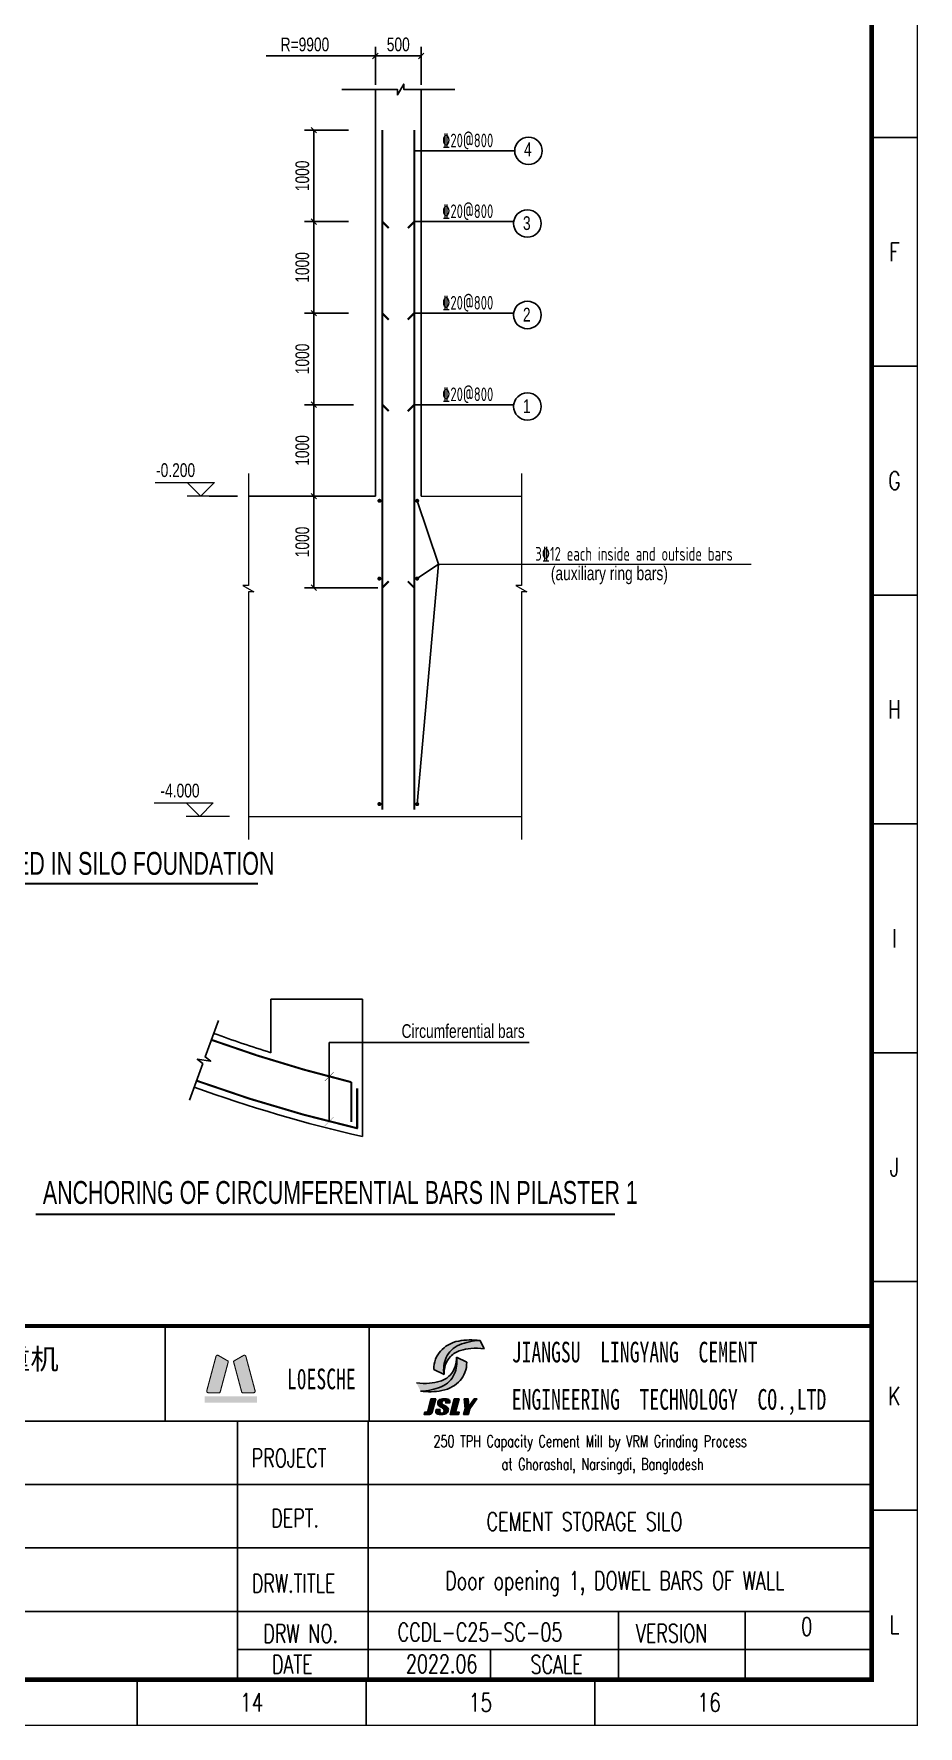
# Model space of a CAD drawing. Extents: x -84745 to 85, y -317996 to 13282.
# Drawn here: x -19243 to 85, y -256552 to -219570 of the extents above; entities that cross this region are included whole.
import ezdxf
from ezdxf.enums import TextEntityAlignment as Align

# ---------------------------------------------------------------- set-up
doc = ezdxf.new("R2010")
doc.units = 0
doc.header["$LTSCALE"] = 2000
doc.header["$MEASUREMENT"] = 0
doc.layers.get('0').update_dxf_attribs({"linetype": 'CONTINUOUS'})
doc.layers.get('DEFPOINTS').update_dxf_attribs({"linetype": 'CONTINUOUS'})
for name, color, linetype in [('1', 3, 'CONTINUOUS'), ('22', 7, 'CONTINUOUS'), ('4', 2, 'CONTINUOUS'), ('5', 7, 'CONTINUOUS'), ('6', 1, 'CONTINUOUS'), ('DIM', 7, 'CONTINUOUS'), ('P_OUTER_FRAME', 131, 'CONTINUOUS'), ('S_01', 3, 'CONTINUOUS'), ('S_04', 2, 'CONTINUOUS'), ('S_06', 1, 'CONTINUOUS'), ('TK', 1, 'CONTINUOUS'), ('图层3', 1, 'CONTINUOUS')]:
    doc.layers.add(name, color=color, linetype=linetype)
for name, color, linetype, lineweight in [('Rahm7', 7, 'CONTINUOUS', 50), ('S_01_OUTL', 3, 'CONTINUOUS', 0), ('S_04_TEXT', 2, 'CONTINUOUS', 0), ('S_05_DIM', 7, 'CONTINUOUS', 0)]:
    doc.layers.add(name, color=color, linetype=linetype, lineweight=lineweight)
doc.styles.add('FS', font='kstxt.shx', dxfattribs={"width": 0.75, "bigfont": 'kshz.shx'})
doc.styles.add('HZ', font='kstxt.shx', dxfattribs={"width": 0.75, "bigfont": 'kshz.shx'})
doc.styles.add('HZFS', font='SIMPLEX', dxfattribs={"width": 0.7, "bigfont": 'HZFS'})
doc.styles.add('HZTXT', font='romans.shx', dxfattribs={"width": 0.7, "bigfont": 'hztxt.shx'})
doc.styles.add('KS', font='kstxt.shx', dxfattribs={"width": 0.75, "bigfont": 'kshz.shx'})
doc.styles.add('TK-HZ', font='txt.shx', dxfattribs={"width": 0.8, "bigfont": 'hztxt.shx'})
doc.styles.add('样3', font='tssdeng.shx', dxfattribs={"width": 0.7, "height": 300, "bigfont": 'tssdchn.shx'})
doc.dimstyles.new('KSDIM1', dxfattribs={"dimtxt": 300, "dimasz": 120, "dimexe": 200, "dimexo": 100, "dimgap": 100, "dimtad": 1, "dimdec": 0, "dimzin": 14, "dimdsep": 46, "dimtxsty": 'KS', "dimblk1": 'OBLIQUE', "dimblk2": 'OBLIQUE', "dimsah": 1, "dimcen": -900, "dimclrd": 7, "dimclre": 7, "dimclrt": 2, "dimazin": 3, "dimtfac": 1, "dimtdec": 0, "dimtix": 1, "dimtmove": 2, "dimatfit": 2, "dimfxl": 1, "dimtolj": 1, "dimtzin": 14, "dimlwd": -3, "dimarcsym": 0})

# ---------------------------------------------------------------- blocks, each defined once
blk = doc.blocks.new('_OBLIQUE')
at = {"color": 1}
blk.add_line((-0.5, -0.5), (0.5, 0.5), dxfattribs=at)
blk = doc.blocks.new('*D70')
at = {"layer": '5', "color": 7, "lineweight": -2, "ltscale": 20, "transparency": 16777216}
for p, q in [((-11778.15289685658, -220686.1043587784), (-11778.15289685658, -219852.4009469867)), ((-10778.15289685658, -220686.1043587784), (-10778.15289685658, -219852.4009469867))]:
    blk.add_line(p, q, dxfattribs=at)
at = {"layer": '5', "color": 7, "lineweight": -3, "ltscale": 20, "transparency": 16777216}
blk.add_line((-11778.15289685658, -220052.4009469867), (-10778.15289685658, -220052.4009469867), dxfattribs=at)
at = {"layer": 'DEFPOINTS', "color": 0, "transparency": 16777216}
for p in [(-10778.15289685658, -220052.4009469867), (-11778.15289685658, -220786.1043587784), (-10778.15289685658, -220786.1043587784)]:
    blk.add_point(p, dxfattribs=at)
at = {"layer": '5', "color": 7, "linetype": 'ByBlock', "lineweight": -3, "transparency": 16777216, "xscale": 120, "yscale": 120, "zscale": 120, "rotation": 180}
blk.add_blockref('_OBLIQUE', (-11778.15289685658, -220052.4009469867), dxfattribs=at)
at = {"layer": '5', "color": 7, "linetype": 'ByBlock', "lineweight": -3, "transparency": 16777216, "xscale": 120, "yscale": 120, "zscale": 120}
blk.add_blockref('_OBLIQUE', (-10778.15289685658, -220052.4009469867), dxfattribs=at)
at = {"layer": '5', "color": 2, "transparency": 16777216, "insert": (-11278.15289685658, -219802.4009469867), "char_height": 300, "attachment_point": 5, "style": 'KS'}
blk.add_mtext('\\A1;500', dxfattribs=at)
blk = doc.blocks.new('TICK')
at = {"color": 1, "const_width": 0.7}
blk.add_lwpolyline([(3.395725330058553, 3.351910363604446), (-3.270214669941538, -3.314083636395566)], dxfattribs=at)
blk = doc.blocks.new('*D71')
at = {"layer": 'DEFPOINTS', "color": 0, "transparency": 16777216}
for p in [(-13124.82742531799, -229674.2072880546), (-12269.14737684854, -229674.2072880546), (-11628.15289685716, -231674.2072880547)]:
    blk.add_point(p, dxfattribs=at)
at = {"layer": 'S_05_DIM', "color": 7, "lineweight": -2, "transparency": 16777216}
for p, q in [((-12369.14737684854, -229674.2072880546), (-13324.82742531799, -229674.2072880546)), ((-11728.15289685716, -231674.2072880547), (-13324.82742531799, -231674.2072880547))]:
    blk.add_line(p, q, dxfattribs=at)
at = {"layer": 'S_05_DIM', "color": 7, "lineweight": -3, "transparency": 16777216}
blk.add_line((-13124.82742531799, -231674.2072880547), (-13124.82742531799, -229674.2072880546), dxfattribs=at)
at = {"layer": 'S_05_DIM', "color": 7, "linetype": 'ByBlock', "lineweight": -3, "transparency": 16777216, "xscale": 120, "yscale": 120, "zscale": 120}
for p, rotation in [((-13124.82742531799, -229674.2072880546), 90), ((-13124.82742531799, -231674.2072880547), 270)]:
    blk.add_blockref('_OBLIQUE', p, dxfattribs=dict(at, rotation=rotation))
at = {"layer": 'S_05_DIM', "color": 2, "transparency": 16777216, "insert": (-13374.82742531799, -230674.2072880546), "char_height": 300, "attachment_point": 5, "rotation": 90, "style": 'KS'}
blk.add_mtext('\\A1;1000', dxfattribs=at)
blk = doc.blocks.new('*D72')
at = {"layer": 'DEFPOINTS', "color": 0, "transparency": 16777216}
for p in [(-13124.82742531799, -227674.2072880546), (-12154.80512096003, -227674.2072880546), (-12269.14737684854, -229674.2072880546)]:
    blk.add_point(p, dxfattribs=at)
at = {"layer": 'S_05_DIM', "color": 7, "lineweight": -2, "transparency": 16777216}
for p, q in [((-12254.80512096003, -227674.2072880546), (-13324.82742531799, -227674.2072880546)), ((-12369.14737684854, -229674.2072880546), (-13324.82742531799, -229674.2072880546))]:
    blk.add_line(p, q, dxfattribs=at)
at = {"layer": 'S_05_DIM', "color": 7, "lineweight": -3, "transparency": 16777216}
blk.add_line((-13124.82742531799, -229674.2072880546), (-13124.82742531799, -227674.2072880546), dxfattribs=at)
at = {"layer": 'S_05_DIM', "color": 7, "linetype": 'ByBlock', "lineweight": -3, "transparency": 16777216, "xscale": 120, "yscale": 120, "zscale": 120}
for p, rotation in [((-13124.82742531799, -227674.2072880546), 90), ((-13124.82742531799, -229674.2072880546), 270)]:
    blk.add_blockref('_OBLIQUE', p, dxfattribs=dict(at, rotation=rotation))
at = {"layer": 'S_05_DIM', "color": 2, "transparency": 16777216, "insert": (-13374.82742531799, -228674.2072880546), "char_height": 300, "attachment_point": 5, "rotation": 90, "style": 'KS'}
blk.add_mtext('\\A1;1000', dxfattribs=at)
blk = doc.blocks.new('*D73')
at = {"layer": 'DEFPOINTS', "color": 0, "transparency": 16777216}
for p in [(-13124.82742531799, -225674.2072880546), (-12269.14737684854, -225674.2072880546), (-12154.80512096003, -227674.2072880546)]:
    blk.add_point(p, dxfattribs=at)
at = {"layer": 'S_05_DIM', "color": 7, "lineweight": -2, "transparency": 16777216}
for p, q in [((-12369.14737684854, -225674.2072880546), (-13324.82742531799, -225674.2072880546)), ((-12254.80512096003, -227674.2072880546), (-13324.82742531799, -227674.2072880546))]:
    blk.add_line(p, q, dxfattribs=at)
at = {"layer": 'S_05_DIM', "color": 7, "lineweight": -3, "transparency": 16777216}
blk.add_line((-13124.82742531799, -227674.2072880546), (-13124.82742531799, -225674.2072880546), dxfattribs=at)
at = {"layer": 'S_05_DIM', "color": 7, "linetype": 'ByBlock', "lineweight": -3, "transparency": 16777216, "xscale": 120, "yscale": 120, "zscale": 120}
for p, rotation in [((-13124.82742531799, -225674.2072880546), 90), ((-13124.82742531799, -227674.2072880546), 270)]:
    blk.add_blockref('_OBLIQUE', p, dxfattribs=dict(at, rotation=rotation))
at = {"layer": 'S_05_DIM', "color": 2, "transparency": 16777216, "insert": (-13374.82742531799, -226674.2072880546), "char_height": 300, "attachment_point": 5, "rotation": 90, "style": 'KS'}
blk.add_mtext('\\A1;1000', dxfattribs=at)
blk = doc.blocks.new('*D74')
at = {"layer": 'DEFPOINTS', "color": 0, "transparency": 16777216}
for p in [(-13124.82742531799, -223674.2072880546), (-12269.14737684854, -223674.2072880546), (-12269.14737684854, -225674.2072880546)]:
    blk.add_point(p, dxfattribs=at)
at = {"layer": 'S_05_DIM', "color": 7, "lineweight": -2, "transparency": 16777216}
for p, q in [((-12369.14737684854, -223674.2072880546), (-13324.82742531799, -223674.2072880546)), ((-12369.14737684854, -225674.2072880546), (-13324.82742531799, -225674.2072880546))]:
    blk.add_line(p, q, dxfattribs=at)
at = {"layer": 'S_05_DIM', "color": 7, "lineweight": -3, "transparency": 16777216}
blk.add_line((-13124.82742531799, -225674.2072880546), (-13124.82742531799, -223674.2072880546), dxfattribs=at)
at = {"layer": 'S_05_DIM', "color": 7, "linetype": 'ByBlock', "lineweight": -3, "transparency": 16777216, "xscale": 120, "yscale": 120, "zscale": 120}
for p, rotation in [((-13124.82742531799, -223674.2072880546), 90), ((-13124.82742531799, -225674.2072880546), 270)]:
    blk.add_blockref('_OBLIQUE', p, dxfattribs=dict(at, rotation=rotation))
at = {"layer": 'S_05_DIM', "color": 2, "transparency": 16777216, "insert": (-13374.82742531799, -224674.2072880546), "char_height": 300, "attachment_point": 5, "rotation": 90, "style": 'KS'}
blk.add_mtext('\\A1;1000', dxfattribs=at)
blk = doc.blocks.new('*D75')
at = {"layer": 'DEFPOINTS', "color": 0, "transparency": 16777216}
for p in [(-13124.82742531799, -221674.2072880546), (-12269.14737684854, -221674.2072880546), (-12269.14737684854, -223674.2072880546)]:
    blk.add_point(p, dxfattribs=at)
at = {"layer": 'S_05_DIM', "color": 7, "lineweight": -2, "transparency": 16777216}
for p, q in [((-12369.14737684854, -221674.2072880546), (-13324.82742531799, -221674.2072880546)), ((-12369.14737684854, -223674.2072880546), (-13324.82742531799, -223674.2072880546))]:
    blk.add_line(p, q, dxfattribs=at)
at = {"layer": 'S_05_DIM', "color": 7, "lineweight": -3, "transparency": 16777216}
blk.add_line((-13124.82742531799, -223674.2072880546), (-13124.82742531799, -221674.2072880546), dxfattribs=at)
at = {"layer": 'S_05_DIM', "color": 7, "linetype": 'ByBlock', "lineweight": -3, "transparency": 16777216, "xscale": 120, "yscale": 120, "zscale": 120}
for p, rotation in [((-13124.82742531799, -221674.2072880546), 90), ((-13124.82742531799, -223674.2072880546), 270)]:
    blk.add_blockref('_OBLIQUE', p, dxfattribs=dict(at, rotation=rotation))
at = {"layer": 'S_05_DIM', "color": 2, "transparency": 16777216, "insert": (-13374.82742531799, -222674.2072880546), "char_height": 300, "attachment_point": 5, "rotation": 90, "style": 'KS'}
blk.add_mtext('\\A1;1000', dxfattribs=at)
blk = doc.blocks.new('A1-1')
at = {"layer": 'TK', "color": 7}
for p, q in [((83100, 34700), (84100, 34700)), ((83100, 29700), (84100, 29700)), ((83100, 24700), (84100, 24700)), ((83100, 19700), (84100, 19700)), ((83100, 14700), (84100, 14700)), ((83100, 9700), (84100, 9700)), ((83100, 4700), (84100, 4700)), ((67050, 999.9999999999997), (67050, -3.410605131648481e-13)), ((72050, 999.9999999999997), (72050, -3.410605131648481e-13)), ((77050, 999.9999999999997), (77050, -3.410605131648481e-13))]:
    blk.add_line(p, q, dxfattribs=at)
for points, const_width in [([(0, 0), (84100, 0), (84100, 59400), (3.637978807091713e-12, 59400)], 35), ([(2500, 999.9999999999997), (83100, 999.9999999999997), (83100, 58400), (2500.000000000004, 58400)], 100)]:
    blk.add_lwpolyline(points, close=True, dxfattribs=dict(at, const_width=const_width))
at = {"layer": 'TK', "color": 7, "style": 'TK-HZ', "width": 0.75}
for s, p in [('F', (83600, 32200)), ('G', (83600, 27200)), ('H', (83600, 22200)), ('I', (83600, 17200)), ('J', (83600, 12200)), ('K', (83600, 7200)), ('L', (83600, 2199.999999999999)), ('14', (69550, 499.9999999999997)), ('15', (74550, 499.9999999999997)), ('16', (79550, 499.9999999999997))]:
    blk.add_text(s, height=400, dxfattribs=at).set_placement(p, align=Align.MIDDLE_CENTER)

msp = doc.modelspace()

# ---------------------------------------------------------------- hatches: boundary and pattern name
at = {"layer": '图层3'}
h = msp.add_hatch(color=7, dxfattribs=at)
edge = h.paths.add_edge_path()
edge.add_line((-10791.02175340544, -249232.4175568415), (-10878.83871339749, -249052.3661064043))
edge.add_arc((-10716.42166166495, -247722.1959124101), 1340.049269097654, 263.0385042875431, 275.3276682807748)
edge.add_arc((-10684.95173051323, -247925.7823153926), 1134.48844079418, 274.699860560967, 286.4928497704926)
edge.add_arc((-10509.28202683593, -248528.8562507672), 506.3635752953236, 286.8060868385742, 315.8070490430583)
edge.add_arc((-10490.74935649823, -248546.2911480782), 480.9224354129935, 315.757257035628, 342.2978830709081)
edge.add_arc((-10564.80898044373, -248516.863216166), 560.4505931885532, 341.7340311697585, 363.1418296780906)
edge.add_arc((-10632.41323500241, -248595.4446980251), 636.6644532519944, -7.974530591755581, 9.885145890416482, ccw=False)
edge.add_arc((-10690.92201709117, -248582.8456122843), 696.3690036495203, 336.3877895710336, 351.66672240315603, ccw=False)
edge.add_arc((-10567.50276864062, -248608.9556932864), 573.3922740670555, 314.54036327206575, 333.83780076853, ccw=False)
edge.add_arc((-10584.18000170331, -248586.1935193805), 601.3275991421784, 293.6839249742869, 314.15171916344144, ccw=False)
edge.add_arc((-10788.49234331887, -248075.0660025669), 1151.619967609617, 281.526994822637, 292.77784497441183, ccw=False)
edge.add_arc((-10831.34786921854, -247959.3709971053), 1273.6851019351, 271.814343623176, 282.37596303357094, ccw=False)
edge = h.paths.add_edge_path()
edge.add_arc((-9451.00462927784, -249395.9954546434), 1273.6851019351, 91.81434362317593, 102.3759630335708)
edge.add_arc((-9493.860155434564, -249280.3004491744), 1151.619967609617, 101.5269948226374, 112.7778449744123)
edge.add_arc((-9698.172496770725, -248769.1729323608), 601.3275991421784, 113.6839249742899, 134.1517191634443)
edge.add_arc((-9714.84972983341, -248746.4107584325), 573.3922740670555, 134.5403632720659, 153.8378007685302)
edge.add_arc((-9591.430481148169, -248772.520839457), 696.3690036495203, 156.3877895710326, 171.6667224031552)
edge.add_arc((-9649.939263236925, -248759.9217537162), 636.6644532519944, 172.0254694082441, 189.8851458904161)
edge.add_arc((-9717.543518052653, -248838.5032355753), 560.4505931885532, 161.7340311697592, 183.1418296780914, ccw=False)
edge.add_arc((-9791.603141998157, -248809.0753036631), 480.9224354129935, 135.7572570356263, 162.2978830709065, ccw=False)
edge.add_arc((-9773.070471638099, -248826.5102009667), 506.3635752953236, 106.8060868385713, 135.8070490430552, ccw=False)
edge.add_arc((-9597.400767983154, -249429.5841363562), 1134.48844079418, 94.6998605609665, 106.49284977049231, ccw=False)
edge.add_arc((-9565.930836809084, -249633.1705393312), 1340.049269097654, 83.03850428754299, 95.32766828077507, ccw=False)
edge.add_line((-9403.513785311237, -248303.0003453387), (-9491.330745303288, -248122.9488949015))
h = msp.add_hatch(color=256, dxfattribs=at)
edge = h.paths.add_edge_path()
edge.add_arc((-9451.00462927784, -249395.9954546434), 1273.6851019351, 91.81434362317593, 102.3759630335708)
edge.add_arc((-9493.860155434564, -249280.3004491744), 1151.619967609617, 101.5269948226374, 112.7778449744123)
edge.add_arc((-9698.172496770725, -248769.1729323608), 601.3275991421784, 113.6839249742899, 134.1517191634443)
edge.add_arc((-9714.84972983341, -248746.4107584325), 573.3922740670555, 134.5403632720659, 153.8378007685302)
edge.add_arc((-9591.430481148169, -248772.520839457), 696.3690036495203, 156.3877895710326, 171.6667224031552)
edge.add_arc((-9649.939263236925, -248759.9217537162), 636.6644532519944, 172.0254694082441, 189.8851458904161)
edge.add_line((-10277.15171079452, -248869.220297244), (-10499.62134279612, -248760.7146077573))
edge.add_arc((-9917.373789684132, -248739.8043123526), 582.6229087851967, 159.0041339266842, 182.0567832290454, ccw=False)
edge.add_arc((-9917.708365523473, -248739.6017030073), 582.2379555405406, 138.5933245921804, 159.0109513617211, ccw=False)
edge.add_arc((-9823.412287445024, -248844.0473790658), 722.2201129398403, 120.6815332711291, 137.3262396746703, ccw=False)
edge.add_arc((-9825.876682249114, -248846.7161562336), 723.2661877119994, 100.49023848739972, 120.4057576188562, ccw=False)
edge.add_arc((-9738.55107084404, -249161.3913959754), 1048.970370782993, 89.35716738098313, 102.05115767322769, ccw=False)
edge.add_arc((-9697.722510737583, -250113.2106509549), 2000.93463624019, 84.07954305337381, 90.83214336630772, ccw=False)
edge = h.paths.add_edge_path()
edge.add_arc((-10831.34786921854, -247959.3709971053), 1273.6851019351, 271.8143436231759, 282.3759630335708)
edge.add_arc((-10788.49234331887, -248075.0660025669), 1151.619967609617, 281.5269948226374, 292.7778449744123)
edge.add_arc((-10584.18000170331, -248586.1935193805), 601.3275991421784, 293.6839249742898, 314.1517191634444)
edge.add_arc((-10567.50276864062, -248608.9556932864), 573.3922740670555, 314.5403632720659, 333.8378007685302)
edge.add_arc((-10690.92201709117, -248582.8456122843), 696.3690036495203, 336.3877895710326, 351.6667224031551)
edge.add_arc((-10632.41323500241, -248595.4446980251), 636.6644532519944, 352.0254694082441, 369.8851458904161)
edge.add_line((-10005.20078742246, -248486.1461544973), (-9782.73115542087, -248594.651843984))
edge.add_arc((-10364.97870881598, -248615.5621393887), 582.6229087851967, -20.99586607331588, 2.0567832290453794, ccw=False)
edge.add_arc((-10364.64413269351, -248615.7647487415), 582.2379555405406, 318.5933245921802, 339.01095136172114, ccw=False)
edge.add_arc((-10458.94021077569, -248511.3190726606), 722.2201129398403, 300.681533271129, 317.32623967467026, ccw=False)
edge.add_arc((-10456.47581624727, -248508.6502955077), 723.2661877119994, 280.49023848739955, 300.40575761885606, ccw=False)
edge.add_arc((-10543.80142765607, -248193.9750557659), 1048.970370782993, 269.35716738098307, 282.05115767322775, ccw=False)
edge.add_arc((-10584.62998750548, -247242.1558007864), 2000.93463624019, 264.07954305337375, 270.8321433663076, ccw=False)
h = msp.add_hatch(color=7, dxfattribs=at)
edge = h.paths.add_edge_path()
edge.add_line((-10562.68575193848, -249400.2580946652), (-10457.30539997782, -249400.2580946652))
edge.add_line((-10457.30539997782, -249400.2580946652), (-10535.74034513275, -249692.9812946511))
edge.add_arc((-10598.25724308029, -249674.7796740073), 65.11268327326081, 272.75670417891973, 343.76722820794373, ccw=False)
edge.add_line((-10595.1256483544, -249739.8170066518), (-10712.21492823701, -249739.8170066518))
edge.add_line((-10712.21492823701, -249739.8170066518), (-10699.66533731039, -249692.9812946511))
edge.add_line((-10699.66533731039, -249692.9812946511), (-10664.53855323906, -249692.9812946511))
edge.add_arc((-10664.49068850021, -249662.5086697137), 30.47266252908942, 269.9100029855023, 346.6139291427366)
edge.add_line((-10634.84590149041, -249669.5634386507), (-10562.68575193848, -249400.2580946652))
for points in [[(-10298.39848664145, -249531.8143717615, -0.251141904767411), (-10325.0465865929, -249493.1432582629, -0.1802809962156384), (-10313.51862421747, -249446.6239211006, -0.2298123503032118), (-10272.06109016876, -249433.0417042119, -0.2987778944288447), (-10241.98046293969, -249454.762044434, -0.1167581230564413), (-10241.33676423247, -249488.0750546647), (-10153.51980416964, -249488.0750546647, 0.046205963137674), (-10153.00599881376, -249447.1514046756, 0.2301799694569385), (-10173.86296398307, -249413.3339206917, 0.1312195344869998), (-10221.90440569561, -249400.2580946653, -0.001048063967080162), (-10308.01656814034, -249400.2580946652, 0.1258214947469816), (-10367.36918843652, -249414.1961310697, 0.2079585992471072), (-10412.94159292917, -249466.9640105484, 0.2107748320120831), (-10404.89505489658, -249531.7863547397, 0.08971967573725155), (-10368.88061307858, -249564.3174232436, -0.007080645827709753), (-10312.07197059433, -249599.8975561751, -0.1329103926385515), (-10280.1135167938, -249634.4366546614, -0.1404228134509327), (-10279.05224475379, -249678.9323225287, -0.2313359390475975), (-10305.24995417635, -249709.6601245148, -0.2244918972090674), (-10352.34376443292, -249707.1174808038, -0.2289576742812381), (-10370.08517298217, -249674.9904618306, -0.07577833964651437), (-10363.73916712891, -249634.4366546614), (-10451.55612744878, -249634.4366546614, 0.08626631908589767), (-10455.25952728953, -249689.2744778735, 0.1838695552759929), (-10432.52010683085, -249727.5623279182, 0.1330776402047974), (-10389.25519454967, -249739.8170066518), (-10295.3255498756, -249739.8170066518, 0.1106757647266055), (-10234.09563221525, -249725.3804377062, 0.192707658813099), (-10186.72529079507, -249662.2526792554, 0.08047215024789456), (-10183.67086839791, -249634.4366546614, 0.1469083402035164), (-10197.16115349273, -249592.4234489916, 0.1072934168416239), (-10240.27503800879, -249561.0739849923, -0.02739552688414998)], [(-10055.05218142386, -249400.2580946652), (-9949.671829466924, -249400.2580946652), (-10028.10677462186, -249692.9812946511), (-9946.14427853118, -249692.9812946511), (-9958.693869737193, -249739.8170066518), (-10146.03671778481, -249739.8170066518)], [(-9834.743289486722, -249400.2580946652), (-9746.926329446242, -249400.2580946652), (-9732.526706018702, -249564.846544866), (-9617.280632348016, -249400.2580946652), (-9558.735992410437, -249400.2580946652), (-9710.41156586747, -249616.8732626555), (-9743.354242828891, -249739.8170066518), (-9848.734594785825, -249739.8170066518), (-9815.791918081448, -249616.8732626555)]]:
    msp.add_hatch(color=7, dxfattribs=at).paths.add_polyline_path(points)

# ---------------------------------------------------------------- linework, layer by layer
at = {"color": 7, "linetype": 'ByBlock'}
msp.add_line((-14162.98277300937, -220051.6117824395), (-11796.1528968617, -220051.6117824395), dxfattribs=at)
for p, q in [((-10864.99291211359, -229774.2072880546), (-10400.52852075492, -231158.5775965409)), ((-10400.52852075492, -231158.5775965409), (-10864.99291211335, -231474.2072880546)), ((-10864.99291211335, -236402.108281395), (-10400.52852075492, -231158.5775965409)), ((-12787.77283476808, -241608.6361906133), (-8416.254951158102, -241608.6361906133))]:
    msp.add_line(p, q)
at = {"color": 7}
for p, q in [((-932.1807946984027, -247806.6242066664), (-932.1807946760509, -255568.2242066679)), ((-25880.18079402413, -249885.6242066515), (-932.1807950970087, -249885.6242066515)), ((-25880.1807946984, -249885.6242066664), (-932.1807946984027, -249885.6242066664)), ((-14792.18079468723, -255568.2242066679), (-14792.18079468723, -249885.6242066664)), ((-11938.75955671559, -255568.2242066679), (-11938.75955671559, -249885.6242066664)), ((-25880.1807946984, -251271.6242066664), (-932.1807946984027, -251271.6242066664)), ((-25880.1807946984, -252657.6242066664), (-932.1807946984027, -252657.6242066664)), ((-25880.1807946984, -254043.6242066664), (-932.1807946984027, -254043.6242066664)), ((-6467.571995289281, -255568.2242066679), (-6467.571995289281, -254043.6242066664)), ((-3695.571995293007, -255534.3871074808), (-3695.571995293007, -254043.6242066664)), ((-14783.57199530418, -254875.2242066679), (-932.1807946984027, -254875.2242066679)), ((-9259.684594695673, -255534.3871074808), (-9259.684594695673, -254875.2242066679)), ((-25880.1807946984, -255568.2242066679), (-932.1807946760509, -255568.2242066679))]:
    msp.add_line(p, q, dxfattribs=at)
at = {"color": 7, "lineweight": -2}
msp.add_line((-25880.18079404648, -249885.6242066515), (-932.1807950970087, -249885.6242066515), dxfattribs=at)
msp.add_lwpolyline([(-15410.37512914642, -229674.2072880546), (-14793.50875724425, -229674.2072880546)])
at = {"color": 1, "const_width": 8.000000000000002}
for points in [[(-12883.77198027636, -242452.127673851), (-12691.77368926074, -242260.1278569565)], [(-12883.77198027636, -243433.3686893822), (-12691.77368926074, -243241.3688724876)]]:
    msp.add_lwpolyline(points, dxfattribs=at)
at = {"color": 7}
for points, const_width in [([(-25880.18079402413, -249885.6242066515), (-25880.18079402413, -247806.6242067409), (-932.1807950970087, -247806.6242067409), (-932.1807950970087, -249885.6242066515)], 83.15999999642372), ([(-25880.1807946984, -247806.6242066664), (-932.1807946984027, -247806.6242066664)], 83.16)]:
    msp.add_lwpolyline(points, dxfattribs=dict(at, const_width=const_width))
msp.add_lwpolyline([(-25880.18079402413, -247806.6242067409), (-932.1807950038765, -247806.6242067409)], dxfattribs=at)
at = {"layer": '1', "ltscale": 20}
for p, q in [((-11778.15289685658, -220786.1043587784), (-11778.15289685693, -229674.2072880546)), ((-10778.15289685658, -220786.1043587784), (-10778.15289685693, -229674.2072880546)), ((-14554.69508067697, -229674.2072880546), (-11778.15289685693, -229674.2072880546))]:
    msp.add_line(p, q, dxfattribs=at)
at = {"layer": '22'}
for p, q in [((-16374.02259451266, -249885.6242066515), (-16374.02259451266, -247806.6242067409)), ((-11914.56759469326, -249885.6242066515), (-11914.56759469326, -247806.6242067409))]:
    msp.add_line(p, q, dxfattribs=at)
msp.add_lwpolyline([(-25880.18079402413, -247806.6242067409), (-932.1807950970087, -247806.6242067409), (-932.1807950970087, -249885.6242066515), (-25880.18079402413, -249885.6242066515)], close=True, dxfattribs=at)
at = {"layer": '4'}
msp.add_line((-10928.15289685669, -222127.3867652093), (-8738.241206374289, -222127.3867652093), dxfattribs=at)
at = {"layer": '4', "color": 2}
for p, q in [((-10928.25502032092, -223674.2072880546), (-8761.559778541947, -223674.2072880546)), ((-10928.25502032069, -225674.2072880547), (-8761.559778541714, -225674.2072880547)), ((-10928.15289685693, -227674.2072880546), (-8761.457655077955, -227674.2072880546))]:
    msp.add_line(p, q, dxfattribs=at)
at = {"layer": '4'}
for centre in [(-8432.934642277462, -222127.3867652093), (-8456.25321444512, -223713.8183504854), (-8456.253214444887, -225713.8183504855), (-8456.151090981128, -227713.8183504854)]:
    msp.add_circle(centre, 300, dxfattribs=at)
at = {"layer": '5', "ltscale": 20}
msp.add_lwpolyline([(-12514.76786123697, -220786.1043587784), (-11298.15289685658, -220786.1043587784), (-11298.15289685658, -220906.1043587784), (-11158.15289685658, -220666.1043587784), (-11158.15289685658, -220786.1043587784), (-10041.53793247618, -220786.1043587784)], dxfattribs=at)
at = {"layer": '6', "ltscale": 20, "const_width": 45}
for points in [[(-11628.15289685693, -221674.2072880547), (-11628.15289685727, -236520.8963311564)], [(-10928.15289685669, -221674.2072880548), (-10928.15289685739, -236520.8963311564)], [(-11486.73154061897, -223815.5265208278), (-11628.15289685646, -223674.1051645905)], [(-11069.57425309418, -223815.5265208278), (-10928.15289685669, -223674.1051645905)], [(-11486.73154061897, -225815.628644292), (-11628.15289685646, -225674.2072880547)], [(-11069.57425309418, -225815.628644292), (-10928.15289685669, -225674.2072880547)], [(-11486.73154061932, -227815.6286442918), (-11628.15289685681, -227674.2072880546)], [(-11069.57425309384, -227815.6286442918), (-10928.15289685634, -227674.2072880546)], [(-11486.73154061932, -231532.7859318174), (-11628.15289685681, -231674.2072880546)], [(-11069.57425309384, -231532.7859318174), (-10928.15289685634, -231674.2072880546)]]:
    msp.add_lwpolyline(points, dxfattribs=at)
at = {"layer": '6', "const_width": 44.55189898049497}
for points in [[(-11711.97993434376, -229774.2072880546, 1), (-11667.42803535765, -229774.2072880546, 1)], [(-10887.26886160664, -229774.2072880546, 1), (-10842.71696262054, -229774.2072880546, 1)], [(-11711.97993434352, -231474.2072880546, 1), (-11667.42803535742, -231474.2072880546, 1)], [(-10887.2688616064, -231474.2072880546, 1), (-10842.7169626203, -231474.2072880546, 1)], [(-11711.97993434352, -236402.108281395, 1), (-11667.42803535742, -236402.108281395, 1)], [(-10887.2688616064, -236402.108281395, 1), (-10842.7169626203, -236402.108281395, 1)]]:
    msp.add_lwpolyline(points, format="xyb", close=True, dxfattribs=at)
at = {"layer": 'DEFPOINTS', "color": 0, "linetype": 'ByBlock'}
msp.add_point((-11778.15289685658, -220051.6117824395), dxfattribs=at)
at = {"layer": 'Rahm7', "color": 4, "const_width": 24.69851999893785}
for points in [[(-15003.64560710754, -248570.5136895595), (-15210.38460517044, -248451.1528733788, 0.4931454260312867), (-15262.28015611436, -248472.6487144125), (-15462.85379002731, -249221.1997067896, 0.4931454260313169), (-15428.65884506445, -249265.7634266732), (-15189.93721271421, -249265.7634266732, 0.3394542588633641), (-15170.85166203345, -249251.1185685662), (-14994.4394644324, -248592.7392840577, 0.3394542588633431)], [(-14867.14674201722, -248570.5136895595), (-14660.40774395059, -248451.1528733788, -0.4931454260312867), (-14608.51219301041, -248472.6487144125), (-14407.93855909745, -249221.1997067896, -0.4931454260313169), (-14442.13350405659, -249265.7634266732), (-14680.85513641055, -249265.7634266732, -0.3394542588633641), (-14699.94068709131, -249251.1185685662), (-14876.35288468863, -248592.7392840577, -0.3394542588633431)]]:
    msp.add_lwpolyline(points, format="xyb", close=True, dxfattribs=at)
at = {"layer": 'Rahm7', "color": 4}
for points in [[(-14995.9108713318, -248579.9117326034), (-15245.96841935928, -248441.5954390509), (-15179.37485075112, -249267.0904631955), (-15464.47034473459, -249255.3712854875)], [(-14874.88147779296, -248579.9117326034), (-14624.82392976548, -248441.5954390509), (-14691.41749839599, -249267.0904631955), (-14406.32200441252, -249255.3712854875)], [(-15507.5785545383, -249343.9754066659), (-15507.5785545383, -249479.8172666622), (-14363.21379458274, -249343.9754066659), (-14363.21379458274, -249479.8172666622)]]:
    msp.add_solid(points, dxfattribs=at)
at = {"layer": 'S_01'}
msp.add_lwpolyline([(-12060.09147000875, -243666.9267794021), (-12060.09147000875, -240666.9267794021), (-14060.09147000875, -240666.9267794021), (-14060.09147000875, -241834.3430523776)], dxfattribs=at)
at = {"layer": 'S_01', "const_width": 45}
msp.add_lwpolyline([(-19200.6370610921, -245369.4225447124), (-6542.251813274372, -245369.4225447105)], dxfattribs=at)
at = {"layer": 'S_01'}
for radius, end in [(29850, 252.6530308985217), (31100, 257.1814057649925)]:
    msp.add_arc((-5160.091469997104, -213342.0195248037), radius, 250.1164183223211, end, dxfattribs=at)
at = {"layer": 'S_01_OUTL'}
for p, q in [((-14554.69508067697, -229674.2072880546), (-11778.15289685693, -229674.2072880546)), ((-10778.15289685693, -229674.2072880546), (-8584.802837608302, -229674.2072880546)), ((-14554.69508067697, -236674.2072880546), (-8584.802837608302, -236674.2072880546))]:
    msp.add_line(p, q, dxfattribs=at)
at = {"layer": 'S_01_OUTL', "const_width": 45}
msp.add_lwpolyline([(-27589.16117074244, -238139.2157130028), (-14344.51575679002, -238139.2157130028)], dxfattribs=at)
at = {"layer": 'S_04'}
msp.add_line((-12787.77283476808, -243337.3687809363), (-12787.77283476808, -241608.6361906133), dxfattribs=at)
msp.add_lwpolyline([(-15839.54839432801, -242870.1281638832), (-15551.16337785686, -242072.7595189714), (-15672.84097323383, -241978.0920805761), (-15377.05214310254, -242022.4508401097), (-15498.72973850931, -241927.7834017181), (-15210.34472203816, -241130.4147568063)], dxfattribs=at)
at = {"layer": 'S_04_TEXT'}
msp.add_line((-10400.52852075492, -231158.5775965409), (-3564.826644871071, -231158.5775965409), dxfattribs=at)
for points in [[(-14554.69508067697, -229174.2072880546), (-14554.69508067697, -231627.2657915793), (-14674.69508067697, -231627.2657915793), (-14434.69508067697, -231767.2657915793), (-14554.69508067697, -231767.2657915793), (-14554.69508067697, -237174.2072880546)], [(-8584.802837608302, -229174.2072880546), (-8584.802837608302, -231627.2657915793), (-8704.802837608302, -231627.2657915793), (-8464.802837608302, -231767.2657915793), (-8584.802837608302, -231767.2657915793), (-8584.802837608302, -237174.2072880546)], [(-16590.49360534261, -229377.2224399563), (-15296.52390914589, -229377.2224399563), (-15593.50875724425, -229674.2072880546), (-15890.49360534261, -229377.2224399563)], [(-14793.50875724425, -229674.2072880546), (-15893.50875724425, -229674.2072880546)], [(-16614.22124493347, -236377.2224399558), (-15320.25154873954, -236377.2224399558), (-15617.23639683278, -236674.2072880546), (-15914.22124493347, -236377.2224399558)], [(-14966.71652510743, -236674.2072880546), (-15917.23639683278, -236674.2072880546)]]:
    msp.add_lwpolyline(points, dxfattribs=at)
at = {"layer": 'S_06', "const_width": 45}
for points in [[(-15363.39426392879, -241553.5882882566, 0.02664500565484306), (-12305.13212796117, -242478.7385232762, 0.02664500565484306)], [(-15686.49885240759, -242446.9546324328, 0.02973092976230647), (-12160.09147000875, -243490.0294093729, 0.02973092976230647)]]:
    msp.add_lwpolyline(points, format="xyb", dxfattribs=at)
for points in [[(-12305.13212796117, -243350.2885412739), (-12305.13212796117, -242478.7385232762)], [(-12175.76524206068, -243486.3858562465), (-12175.76524206068, -242615.0038682424)]]:
    msp.add_lwpolyline(points, dxfattribs=at)
at = {"layer": '图层3', "lineweight": -2}
for p, q in [((-10005.20078749324, -248486.1461544973), (-9782.731155676052, -248594.6518439842)), ((-10277.15171093608, -248869.220297244), (-10499.62134295817, -248760.7146077571))]:
    msp.add_line(p, q, dxfattribs=at)
at = {"layer": '图层3', "color": 7}
for points in [[(-9491.330745347992, -248122.9488949073), (-9403.513785311237, -248303.0003453387)], [(-10055.05218142386, -249400.2580946652), (-9949.671829466924, -249400.2580946652), (-10028.10677462186, -249692.9812946511), (-9946.14427853118, -249692.9812946511), (-9958.693869737193, -249739.8170066518), (-10146.03671778481, -249739.8170066518), (-10055.05218142386, -249400.2580946652)], [(-9834.743289486722, -249400.2580946652), (-9746.926329446242, -249400.2580946652), (-9732.526706018702, -249564.846544866), (-9617.280632348016, -249400.2580946652), (-9558.735992410437, -249400.2580946652), (-9710.41156586747, -249616.8732626555), (-9743.354242828891, -249739.8170066518), (-9848.734594785825, -249739.8170066518), (-9815.791918081448, -249616.8732626555), (-9834.743289486722, -249400.2580946652)]]:
    msp.add_lwpolyline(points, dxfattribs=at)
for points in [[(-10562.68575193848, -249400.2580946652), (-10457.30539997782, -249400.2580946652), (-10535.74034513275, -249692.9812946511, -0.3201531493792165), (-10595.1256483544, -249739.8170066518), (-10712.21492823701, -249739.8170066518), (-10699.66533731039, -249692.9812946511), (-10664.53855323906, -249692.9812946511, 0.3477668753080308), (-10634.84590149041, -249669.5634386507), (-10562.68575193848, -249400.2580946652)], [(-10241.33676423247, -249488.0750546647), (-10153.51980416964, -249488.0750546647, 0.0462059631375794), (-10153.00599881376, -249447.1514046756, 0.2301799694577722), (-10173.86296398307, -249413.3339206917, 0.1312195344863262), (-10221.9044056956, -249400.2580946652, -0.0010480639679087), (-10308.01656814034, -249400.2580946652, 0.1258214947472077), (-10367.36918843652, -249414.1961310697, 0.2079585992469012), (-10412.94159292917, -249466.9640105484, 0.2107748320121328), (-10404.89505489658, -249531.7863547397, 0.0897196757371572), (-10368.88061307858, -249564.3174232436, -0.0073534545367111), (-10309.90360339473, -249601.3004528252, -0.1256223479452962), (-10280.1135167938, -249634.4366546614, -0.1430227817727291), (-10279.26424017663, -249679.7283614246, -0.2266212556883574), (-10305.24995417635, -249709.6601245148, -0.2244918972088056), (-10352.34376443292, -249707.1174808038, -0.228957674281067), (-10370.08517298217, -249674.9904618306, -0.0757783396464312), (-10363.73916712891, -249634.4366546614), (-10451.55612744878, -249634.4366546614, 0.0862663190859946), (-10455.25952728953, -249689.2744778735, 0.1838695552757364), (-10432.52010683085, -249727.5623279182, 0.1388917047545442), (-10387.29217629622, -249739.8170066518), (-10295.3255498756, -249739.8170066518, 0.1106757647257923), (-10234.09563221525, -249725.3804377062, 0.1927076588121154), (-10186.72529079507, -249662.2526792554, 0.0804721502476905), (-10183.67086839791, -249634.4366546614, 0.146908340203339), (-10197.16115349273, -249592.4234489916, 0.108689979316381), (-10240.91068834554, -249560.7960670633, -0.0271034612296109), (-10298.39848664145, -249531.8143717615, -0.2462327308361304), (-10324.93609795089, -249494.0556550068, -0.1837402859676498), (-10313.51862421747, -249446.6239211006, -0.2298123503036893), (-10272.06109016876, -249433.0417042119, -0.2987778944287702), (-10241.98046293969, -249454.762044434, -0.1167581230562819), (-10241.33676423247, -249488.0750546647), (-10241.33676423247, -249488.0750546647)]]:
    msp.add_lwpolyline(points, format="xyb", dxfattribs=at)
at = {"layer": '图层3'}
for centre, radius, start, end in [((-9825.876682297543, -248846.7161562336), 723.2661877118699, 100.4902381358362, 120.4057574579767), ((-9738.551070866391, -249161.3913959754), 1048.97037078294, 89.35716699514899, 102.0511576302159), ((-9697.722510804639, -250113.2106509549), 2000.934636240178, 84.07954322972626, 90.83214373064949), ((-9451.00462920706, -249395.9954546434), 1273.685101935116, 91.81434408864905, 102.375962808076), ((-9917.708365642682, -248739.6017029998), 582.237955541739, 138.5933247758407, 159.0109511662237), ((-9823.412287560508, -248844.0473790658), 722.2201129399028, 120.6815327365648, 137.3262393628817), ((-9591.43048121895, -248772.5208394495), 696.3690036495984, 156.3877896818803, 171.66672259061), ((-9714.849729926542, -248746.4107584325), 573.3922740670555, 134.5403632476037, 153.8378009087273), ((-9698.17249690856, -248769.1729323608), 601.3275991419393, 113.683924924322, 134.1517190036086), ((-10632.41323507319, -248595.4446980176), 636.6644532519944, 352.0254693885911, 9.885145846692582), ((-9493.860155341432, -249280.3004491744), 1151.619967609566, 101.5269947565257, 112.7778443888818), ((-9917.373789591, -248739.8043123526), 582.6229087851967, 159.0041336268503, 182.0567832018147), ((-9649.939263356135, -248759.9217537162), 636.6644532519944, 172.0254693885911, 189.8851458466926), ((-10567.50276868533, -248608.9556932939), 573.3922740670555, 314.5403632476037, 333.8378009087273), ((-10690.92201720665, -248582.8456122769), 696.3690036495984, 336.3877896818803, 351.66672259061), ((-10364.64413278665, -248615.7647487415), 582.237955541739, 318.5933247758408, 339.0109511662237), ((-10364.97870883833, -248615.5621393887), 582.6229087851967, 339.0041336268503, 2.056783201814683), ((-10831.34786921854, -247959.3709970979), 1273.685101935116, 271.814344088649, 282.3759628080759), ((-10584.62998762097, -247242.1558007789), 2000.934636240178, 264.0795432297263, 270.8321437306495), ((-10788.49234327044, -248075.0660025669), 1151.619967609566, 281.5269947565257, 292.7778443888817), ((-10543.8014277492, -248193.9750557659), 1048.97037078294, 269.357166995149, 282.0511576302158), ((-10584.18000172566, -248586.1935193805), 601.3275991419393, 293.6839249243218, 314.1517190036086), ((-10456.47581613179, -248508.6502955077), 723.2661877118699, 280.4902381358361, 300.4057574579768), ((-10458.94021086882, -248511.3190726606), 722.2201129399028, 300.6815327365647, 317.3262393628817)]:
    msp.add_arc(centre, radius, start, end, dxfattribs=at)
at = {"layer": '图层3', "color": 7}
for centre, radius, start, end in [((-9451.00462920706, -249395.9954546434), 1273.685101935116, 91.81434408864905, 102.375962808076), ((-9591.43048121895, -248772.5208394495), 696.3690036495984, 156.3877896818803, 171.66672259061), ((-9791.603142046586, -248809.0753036482), 480.9224354128841, 135.757257008797, 162.2978832905539), ((-9714.849729926542, -248746.4107584325), 573.3922740670555, 134.5403632476037, 153.8378009087273), ((-9773.07047177966, -248826.5102009667), 506.3635752956684, 106.8060867167281, 135.8070492603177), ((-9698.17249690856, -248769.1729323608), 601.3275991419393, 113.683924924322, 134.1517190036086), ((-10564.8089803506, -248516.8632161511), 560.4505931884723, 341.7340311781528, 3.14182982531829), ((-10632.41323507319, -248595.4446980176), 636.6644532519944, 352.0254693885911, 9.885145846692582), ((-9493.860155341432, -249280.3004491744), 1151.619967609566, 101.5269947565257, 112.7778443888818), ((-9597.400768098638, -249429.5841363487), 1134.488440794117, 94.69986058237957, 106.4928499203927), ((-9565.930836902216, -249633.1705393312), 1340.049269097799, 83.03850438745604, 95.32766843528134), ((-10509.28202685829, -248528.8562507672), 506.3635752956684, 286.8060867167281, 315.8070492603175), ((-9649.939263356135, -248759.9217537162), 636.6644532519944, 172.0254693885911, 189.8851458466926), ((-9717.543518075005, -248838.5032355753), 560.4505931884723, 161.7340311781528, 183.1418298253183), ((-10567.50276868533, -248608.9556932939), 573.3922740670555, 314.5403632476037, 333.8378009087273), ((-10490.74935659136, -248546.2911480782), 480.9224354128841, 315.757257008797, 342.2978832905538), ((-10690.92201720665, -248582.8456122769), 696.3690036495984, 336.3877896818803, 351.66672259061), ((-10716.42166173573, -247722.1959124101), 1340.049269097799, 263.0385043874559, 275.3276684352813), ((-10831.34786921854, -247959.3709970979), 1273.685101935116, 271.814344088649, 282.3759628080759), ((-10684.95173053558, -247925.7823153926), 1134.488440794117, 274.6998605823796, 286.4928499203926), ((-10788.49234327044, -248075.0660025669), 1151.619967609566, 281.5269947565257, 292.7778443888817), ((-10584.18000172566, -248586.1935193805), 601.3275991419393, 293.6839249243218, 314.1517190036086)]:
    msp.add_arc(centre, radius, start, end, dxfattribs=at)

# ---------------------------------------------------------------- block references
at = {"color": 7, "linetype": 'ByBlock', "xscale": 18.00000000512227, "yscale": 18.00000000512227, "zscale": 18.00000000512227}
msp.add_blockref('TICK', (-11778.15289685658, -220051.6117824395), dxfattribs=at)
at = {"layer": 'TK', "color": 7}
msp.add_blockref('A1-1', (-84032.18079467615, -256534.3871074808), dxfattribs=at)

# ---------------------------------------------------------------- texts
at = {"color": 2, "linetype": 'Continuous', "style": 'FS', "width": 0.75}
msp.add_text('R=9900', height=300, dxfattribs=at).set_placement((-13848.7899566271, -219951.6117824395))
at = {"color": 7, "style": 'HZFS', "width": 0.7}
for s, p in [('  PROJECT', (-14864.39915935065, -250891.5474797157)), ('  DEPT.', (-14438.83353934924, -252206.4989920376)), ('DRW.TITLE', (-14477.29099755849, -253633.2251576079)), (' DRW NO.', (-14418.20334454368, -254727.661127959)), ('VERSION', (-6080.688947064087, -254722.7767625643)), ('  DATE', (-14421.41878320764, -255404.005906832)), ('SCALE', (-8385.643216640905, -255404.0059068245))]:
    msp.add_text(s, height=400, dxfattribs=at).set_placement(p)
at = {"color": 7, "char_height": 451.1619942568222, "width": 162378.9060800842, "attachment_point": 1, "style": 'HZFS'}
for s, insert in [('{\\fSimSun|b0|i0|c134|p54;JIANGSU  LINGYANG  CEMENT  }', (-8797.90862425904, -248151.9603117821)), ('{\\fSimSun|b0|i0|c134|p54;L0ESCHE}', (-13712.46136312674, -248738.2793817563)), ('{\\fSimSun|b0|i0|c134|p54;ENGINEERING  TECHNOLOGY  CO.,LTD}', (-8797.90862425904, -249185.9163117377))]:
    msp.add_mtext(s, dxfattribs=dict(at, insert=insert))
at = {"insert": (-21166.95042806606, -248302.2929150877), "char_height": 451.6300800000001, "attachment_point": 1}
msp.add_mtext_dynamic_manual_height_columns('{\\fSimSun|b0|i0|c134|p2;中国重机}', width=2867.736070473301, gutter_width=12.5, heights=[0], dxfattribs=at)
at = {"layer": '4', "width": 0.7}
for s, height, style, p in [('%%13220@800', 300, '样3', (-10318.87096966457, -222049.6634463608)), ('%%13220@800', 300, '样3', (-10318.87096966458, -223596.4839692061)), ('%%13220@800', 300, '样3', (-10318.87096966434, -225596.4839692062)), ('%%13220@800', 300, '样3', (-10318.76884620058, -227596.483969206)), ('3%%13212 each inside and outside bars ', 300, '样3', (-8282.267154260458, -231082.7258650836)), ('DOWEL BARS OF WALL PREFORMED IN SILO FOUNDATION', 500, 'KS', (-27429.63321587673, -237947.6423007692))]:
    msp.add_text(s, height=height, dxfattribs=dict(at, style=style)).set_placement(p)
at = {"layer": '4', "color": 7, "style": 'HZ', "width": 0.75}
for s, p in [('4', (-8445.738370608808, -222093.5157040174)), ('3', (-8469.056942776466, -223706.1259010968)), ('2', (-8469.056942776233, -225706.1259010969)), ('1', (-8468.954819312474, -227706.1259010968))]:
    msp.add_text(s, height=300, dxfattribs=at).set_placement(p, align=Align.MIDDLE_CENTER)
at = {"layer": 'DIM', "width": 0.7}
for s, height, style, p in [('250 TPH Capacity Cement Mill by VRM Grinding Process ', 256, 'HZTXT', (-10508.5911007376, -250453.750304254)), ('at Ghorashal, Narsingdi, Bangladesh', 256, 'HZTXT', (-9019.839673586754, -250953.750304254)), ('0', 400, 'HZFS', (-2469.542366729334, -254575.6074953196)), ('2022.06', 400, 'HZFS', (-11109.57482035573, -255390.5514565004))]:
    msp.add_text(s, height=height, dxfattribs=dict(at, style=style)).set_placement(p)
at = {"layer": 'P_OUTER_FRAME', "style": 'HZFS', "width": 0.7}
for s, p in [('CEMENT STORAGE SILO', (-7206.963904245058, -252080.3343047386)), ('Door opening 1, DOWEL BARS OF WALL', (-6543.618069768254, -253427.4975500315)), ('CCDL-C25-SC-05', (-9492.161370792543, -254496.9979938148))]:
    msp.add_text(s, height=400, dxfattribs=at).set_placement(p, align=Align.MIDDLE)
at = {"layer": 'S_04'}
for s, height, style, width, p in [('Circumferential bars', 300, 'KS', 0.75, (-11205.95944848054, -241511.9664555984)), ('ANCHORING OF CIRCUMFERENTIAL BARS IN PILASTER 1', 500, 'HZ', 0.7, (-19046.1882564924, -245138.8477112813))]:
    msp.add_text(s, height=height, dxfattribs=dict(at, style=style, width=width)).set_placement(p)
at = {"layer": 'S_04_TEXT', "style": 'KS', "width": 0.75}
for s, p in [('-0.200', (-16571.39337262876, -229254.2072880546)), ('(auxiliary ring bars)', (-7942.560291130947, -231508.6727219993)), ('-4.000', (-16474.56194558778, -236256.5227337241))]:
    msp.add_text(s, height=300, dxfattribs=at).set_placement(p)

# ---------------------------------------------------------------- dimensions: what is measured, and where the dimension line sits
at = {"layer": '5', "ltscale": 20}
dim = msp.add_linear_dim(base=(-10778.15289685658, -220052.4009469867), p1=(-11778.15289685658, -220786.1043587784), p2=(-10778.15289685658, -220786.1043587784), dimstyle='KSDIM1', override={"dimlfac": 0.5, "dimzin": 8}, dxfattribs=at)
dim.commit()
dim.dimension.update_dxf_attribs({"geometry": '*D70', "text_midpoint": (-11278.15289685658, -219802.4009469867)})
at = {"layer": 'S_05_DIM'}
for base, p1, p2, picture, middle in [((-13124.82742531799, -221674.2072880546), (-12269.14737684854, -223674.2072880546), (-12269.14737684854, -221674.2072880546), '*D75', (-13374.82742531799, -222674.2072880546)), ((-13124.82742531799, -229674.2072880546), (-11628.15289685716, -231674.2072880547), (-12269.14737684854, -229674.2072880546), '*D71', (-13374.82742531799, -230674.2072880546))]:
    dim = msp.add_linear_dim(base=base, p1=p1, p2=p2, angle=90, dimstyle='KSDIM1', override={"dimlfac": 0.5, "dimzin": 8}, dxfattribs=at)
    dim.commit()
    dim.dimension.update_dxf_attribs({"geometry": picture, "text_midpoint": middle})
for base, p1, p2, picture, middle in [((-13124.82742531799, -223674.2072880546), (-12269.14737684854, -225674.2072880546), (-12269.14737684854, -223674.2072880546), '*D74', (-13374.82742531799, -224674.2072880546)), ((-13124.82742531799, -225674.2072880546), (-12154.80512096003, -227674.2072880546), (-12269.14737684854, -225674.2072880546), '*D73', (-13374.82742531799, -226674.2072880546)), ((-13124.82742531799, -227674.2072880546), (-12269.14737684854, -229674.2072880546), (-12154.80512096003, -227674.2072880546), '*D72', (-13374.82742531799, -228674.2072880546))]:
    dim = msp.add_linear_dim(base=base, p1=p1, p2=p2, angle=90, text='1000', dimstyle='KSDIM1', override={"dimlfac": 0.5, "dimzin": 8}, dxfattribs=at)
    dim.commit()
    dim.dimension.update_dxf_attribs({"geometry": picture, "text_midpoint": middle})

doc.saveas('drawing.dxf')
